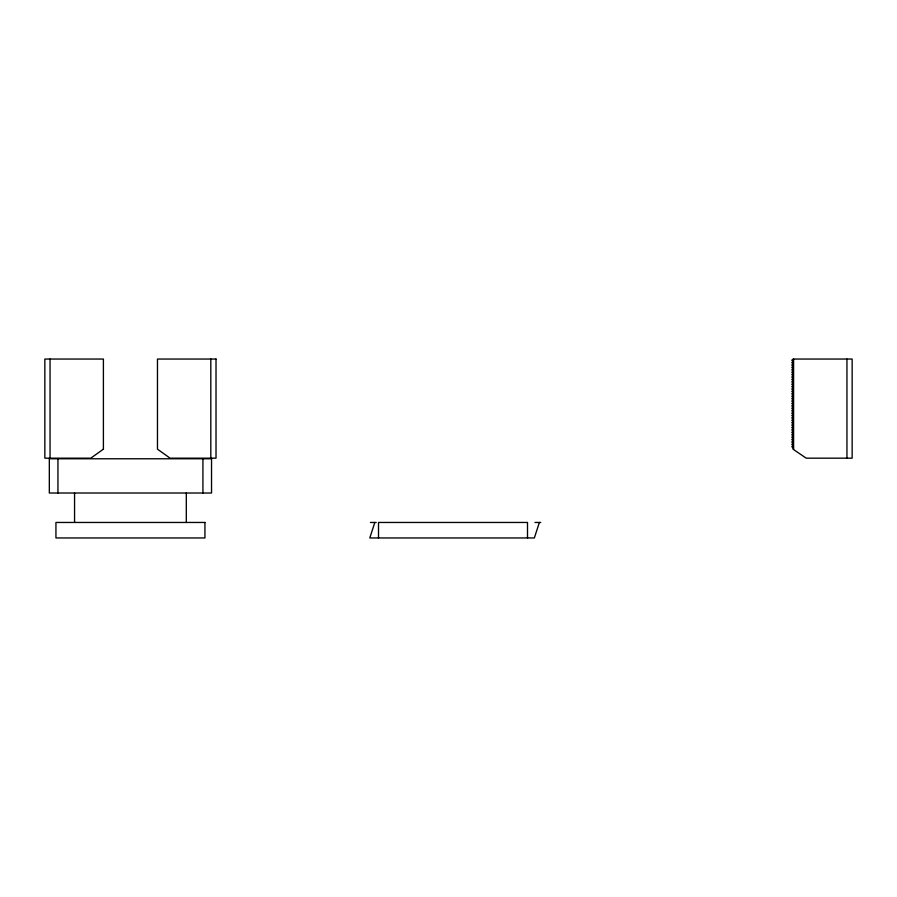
<?xml version="1.0" encoding="UTF-8"?>
<svg xmlns="http://www.w3.org/2000/svg" width="897" height="897" viewBox="0 0 897 897"><rect width="100%" height="100%" fill="white"/><g stroke="black" fill="none" stroke-linecap="round" stroke-linejoin="round"><path stroke-width="1.35" d="M374.823 522.458L369.799 537.953L534.354 537.953L539.377 522.458M793.004 447.962L793.004 449.162L806.224 458.176L852.15 458.176L852.15 359.047L793.004 359.047L791.804 360.246L793.004 361.446L791.804 362.646L793.004 363.846L791.804 365.057L793.004 366.256L791.804 367.456L793.004 368.656L791.804 369.856L793.004 371.055L791.804 372.266L793.004 373.466L791.804 374.666L793.004 375.865L791.804 377.065L793.004 378.265L791.804 379.476L793.004 380.676L791.804 381.875L793.004 383.075L791.804 384.275L793.004 385.475L791.804 386.685L793.004 387.885L791.804 389.085L793.004 390.285L791.804 391.484L793.004 392.684L791.804 393.884L793.004 395.095L791.804 396.295L793.004 397.494L791.804 398.694L793.004 399.894L791.804 401.094L793.004 402.305L791.804 403.504L793.004 404.704L791.804 405.904L793.004 407.103L791.804 408.303L793.004 409.514L791.804 410.714L793.004 411.914L791.804 413.113L793.004 414.313L791.804 415.513L793.004 416.724L791.804 417.924L793.004 419.123L791.804 420.323L793.004 421.523L791.804 422.722L793.004 423.933L791.804 425.122L793.004 426.333L791.804 427.533L793.004 428.732L791.804 429.932L793.004 431.143L791.804 432.343L793.004 433.543L791.804 434.742L793.004 435.942L791.804 437.142L793.004 438.341L791.804 439.552L793.004 440.752L791.804 441.952L793.004 443.152L791.804 444.351L793.004 445.551L791.804 446.762L793.598 447.962M49.324 458.771L211.535 458.771M370.405 522.458L376.202 522.458M534.96 522.458L540.756 522.458M846.947 359.047L846.947 458.176M793.598 359.047L793.598 449.162M527.503 537.953L527.503 522.458L378.512 522.458L378.512 537.953M211.535 458.176L211.535 493.014L49.324 493.014L49.324 458.176M210.817 359.047L210.817 458.176M202.924 458.771L202.924 493.014M186.307 493.014L186.307 522.458M74.563 493.014L74.563 522.458M57.946 458.771L57.946 493.014M50.053 359.047L50.053 458.176M103.402 449.162L90.776 458.176L44.85 458.176L44.85 359.047L103.402 359.047L103.402 449.162M216.02 359.047L157.468 359.047L157.468 449.162L170.082 458.176L216.02 458.176L216.02 359.047M204.931 522.458L55.939 522.458L55.939 537.953L204.931 537.953L204.931 522.458"/></g></svg>
